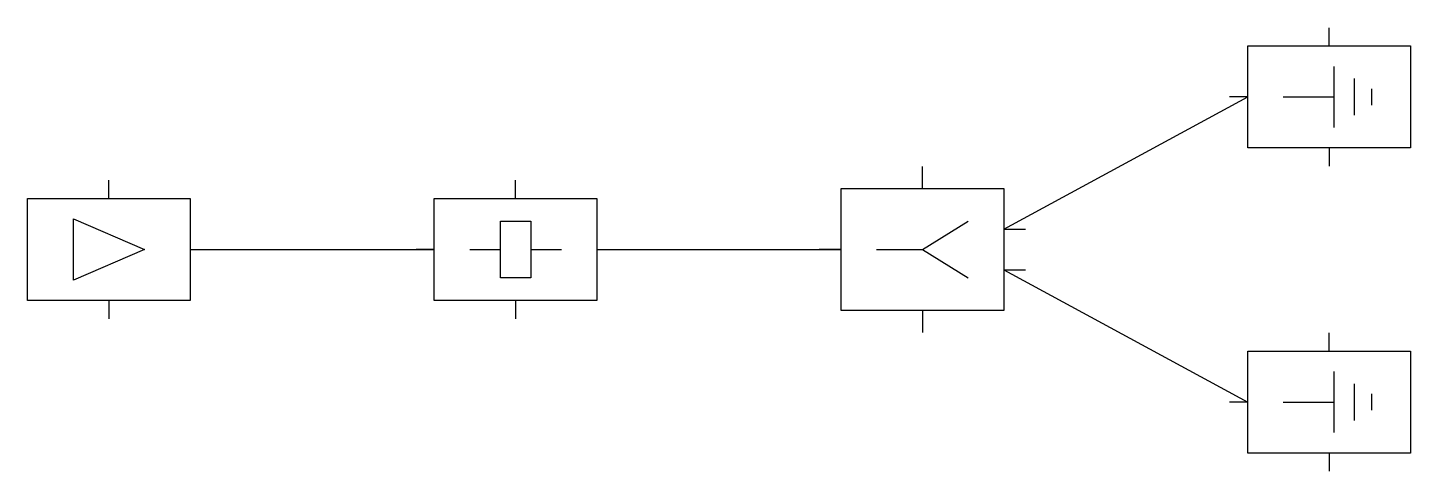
# Model space of a CAD drawing. Header units: inches. Extents: x -6.8 to 6.8, y -2.2 to 2.2.
import ezdxf

# ---------------------------------------------------------------- set-up
doc = ezdxf.new("R2010")
doc.units = ezdxf.units.IN
doc.header["$MEASUREMENT"] = 0
doc.layers.get('0').update_dxf_attribs({"linetype": 'CONTINUOUS'})

# ---------------------------------------------------------------- blocks, each defined once
blk = doc.blocks.new('FLOW_SOURCE')
for points in [[(0, 0.5), (0, 0.68)], [(-0.35, 0.3), (0.35, 0), (-0.35, -0.3), (-0.35, 0.3)], [(0.8, 0), (0.98, 0)], [(0, -0.5), (0, -0.68)]]:
    blk.add_lwpolyline(points)
blk.add_lwpolyline([(-0.8, -0.5), (-0.8, 0.5), (0.8, 0.5), (0.8, -0.5)], close=True)
blk = doc.blocks.new('FLOW_PROCESS')
for points in [[(0, 0.5), (0, 0.68)], [(-0.15, -0.28), (-0.15, 0.28), (0.15, 0.28), (0.15, -0.28), (-0.15, -0.28)], [(-0.8, 0), (-0.98, 0)], [(-0.45, 0), (-0.15, 0)], [(0.15, 0), (0.45, 0)], [(0.8, 0), (0.98, 0)], [(0, -0.5), (0, -0.68)]]:
    blk.add_lwpolyline(points)
blk.add_lwpolyline([(-0.8, -0.5), (-0.8, 0.5), (0.8, 0.5), (0.8, -0.5)], close=True)
blk = doc.blocks.new('FLOW_SPLIT')
for points in [[(0, 0.6), (0, 0.816)], [(-0.45, 0), (0, 0), (0.45, 0.28)], [(0.8, 0.2), (1.016, 0.2)], [(-0.8, 0), (-1.016, 0)], [(0, 0), (0.45, -0.28)], [(0.8, -0.2), (1.016, -0.2)], [(0, -0.6), (0, -0.816)]]:
    blk.add_lwpolyline(points)
blk.add_lwpolyline([(-0.8, -0.6), (-0.8, 0.6), (0.8, 0.6), (0.8, -0.6)], close=True)
blk = doc.blocks.new('FLOW_SINK')
for points in [[(0, 0.5), (0, 0.68)], [(0.05, -0.3), (0.05, 0.3)], [(0.25, -0.18), (0.25, 0.18)], [(-0.8, 0), (-0.98, 0)], [(-0.45, 0), (0.05, 0)], [(0.42, -0.08), (0.42, 0.08)], [(0, -0.5), (0, -0.68)]]:
    blk.add_lwpolyline(points)
blk.add_lwpolyline([(-0.8, -0.5), (-0.8, 0.5), (0.8, 0.5), (0.8, -0.5)], close=True)

msp = doc.modelspace()

# ---------------------------------------------------------------- linework, layer by layer
for points in [[(2.8, 0.2), (5.2, 1.5)], [(-5.2, 0), (-2.8, 0)], [(-1.2, 0), (1.2, 0)], [(2.8, -0.2), (5.2, -1.5)]]:
    msp.add_lwpolyline(points)

# ---------------------------------------------------------------- block references
for name, p in [('FLOW_SINK', (6, 1.5)), ('FLOW_SOURCE', (-6, 0)), ('FLOW_PROCESS', (-2, 0)), ('FLOW_SPLIT', (2, 0)), ('FLOW_SINK', (6, -1.5))]:
    msp.add_blockref(name, p)

doc.saveas('drawing.dxf')
